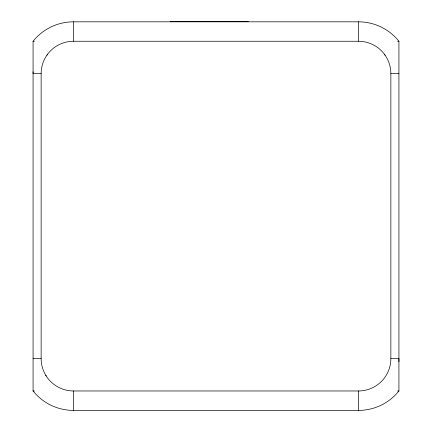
<?xml version="1.0" encoding="UTF-8"?>
<svg xmlns="http://www.w3.org/2000/svg" width="432" height="432" viewBox="0 0 432 432"><rect width="100%" height="100%" fill="white"/><g stroke="black" fill="none" stroke-linecap="round" stroke-linejoin="round"><path stroke-width="0.65" d="M33.075 390.814L33.075 390.971A51.813 51.813 0 0 0 73.521 410.4L358.479 410.4A51.813 51.813 0 0 0 398.925 390.971L398.925 41.251A51.813 51.813 0 0 0 358.479 21.821L73.521 21.821A51.813 51.813 0 0 0 33.075 41.251L33.075 390.971L34.425 390.971M33.075 71.825L33.075 73.629L41.137 73.629A32.384 32.384 0 0 1 73.521 41.251L358.479 41.251A32.384 32.384 0 0 1 390.863 73.629L390.863 358.587A32.384 32.384 0 0 1 358.479 390.971L73.521 390.971A32.384 32.384 0 0 1 41.137 358.587L41.137 73.629M398.925 41.278L397.575 41.251M398.925 361.762L398.925 358.587L390.863 358.587M46.904 55.188L47.617 54.2M170.359 21.6L248.384 21.6M34.425 41.251L33.075 41.278M390.863 73.629L398.925 73.629M33.075 358.587L41.137 358.587M397.575 390.971L398.925 390.971M384.383 54.2L385.101 55.188M46.192 375.975L45.722 375.214M358.479 21.821L358.479 41.251M358.479 390.971L358.479 410.4M73.521 21.821L73.521 41.251M73.521 390.971L73.521 410.4"/></g></svg>
